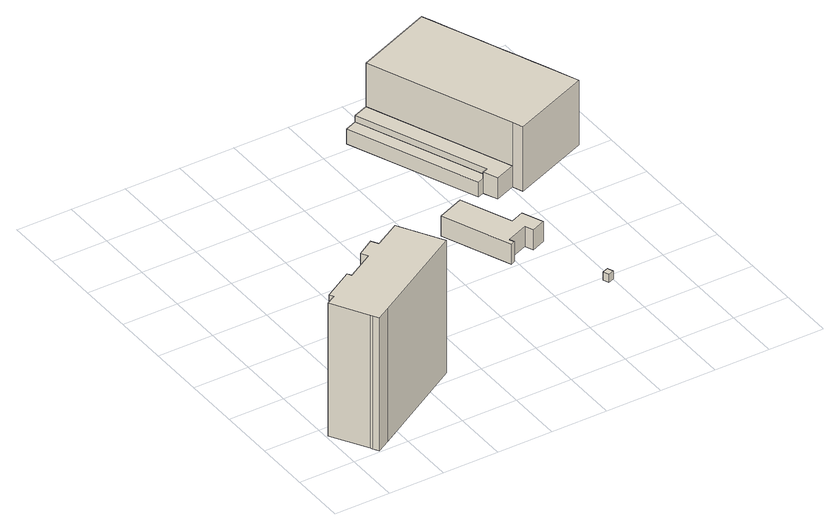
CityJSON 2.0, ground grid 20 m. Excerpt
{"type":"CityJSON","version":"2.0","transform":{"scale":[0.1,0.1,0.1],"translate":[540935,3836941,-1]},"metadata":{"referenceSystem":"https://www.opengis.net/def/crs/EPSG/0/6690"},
"CityObjects":{
"building1":{"type":"Building","attributes":{"class":"3002","measuredHeight":50.4,"BuildingDetailAttribute.specifiedBuildingCoverageRate":0.6,"BuildingDetailAttribute.surveyYear":2017,"BuildingTsunamiRiskAttribute.description":"1","BuildingTsunamiRiskAttribute.rank":"2","BuildingTsunamiRiskAttribute.depth":2.54,"BuildingHighTideRiskAttribute.description":"1","BuildingHighTideRiskAttribute.rank":"4","BuildingHighTideRiskAttribute.depth":6.04,"BuildingIDAttribute.prefecture":"27","BuildingIDAttribute.city":"27104"},"geometry":[{"type":"Solid","lod":"1","boundaries":[[[[0,1,2,3,4,5,6,7,8,9,10,11,12,13,14]],[[13,15,16,14]],[[12,17,15,13]],[[11,18,17,12]],[[10,19,18,11]],[[9,20,19,10]],[[8,21,20,9]],[[7,22,21,8]],[[6,23,22,7]],[[5,24,23,6]],[[4,25,24,5]],[[3,26,25,4]],[[2,27,26,3]],[[1,28,27,2]],[[0,29,28,1]],[[14,16,29,0]],[[15,17,18,19,20,21,22,23,24,25,26,27,28,29,16]]]]}]},
"building2":{"type":"Building","attributes":{"計測周辺長":90.46,"1/2500図郭":46,"区名":"此花区","町丁目名称":"春日出南３丁目","街区番号":2,"class":"3001","usage":"441","measuredHeight":7.6,"storeysAboveGround":2,"BuildingDetailAttribute.buildingRoofEdgeArea":302.11,"BuildingDetailAttribute.buildingStructureType":"610","BuildingDetailAttribute.buildingStructureOrgType":"2","BuildingDetailAttribute.detailedUsage":"1510","BuildingDetailAttribute.specifiedBuildingCoverageRate":0.6,"BuildingDetailAttribute.surveyYear":2017,"BuildingTsunamiRiskAttribute.description":"1","BuildingTsunamiRiskAttribute.rank":"2","BuildingTsunamiRiskAttribute.depth":1.46,"BuildingHighTideRiskAttribute.description":"1","BuildingHighTideRiskAttribute.rank":"3","BuildingHighTideRiskAttribute.depth":4.96,"BuildingIDAttribute.prefecture":"27","BuildingIDAttribute.city":"27104"},"geometry":[{"type":"Solid","lod":"1","boundaries":[[[[30,31,32,33,34,35,36,37,38,39]],[[38,40,41,39]],[[37,42,40,38]],[[36,43,42,37]],[[35,44,43,36]],[[34,45,44,35]],[[33,46,45,34]],[[32,47,46,33]],[[31,48,47,32]],[[30,49,48,31]],[[39,41,49,30]],[[40,42,43,44,45,46,47,48,49,41]]]]}]},
"building3":{"type":"Building","attributes":{"class":"3001","BuildingDetailAttribute.specifiedBuildingCoverageRate":0.6,"BuildingDetailAttribute.surveyYear":2017,"BuildingTsunamiRiskAttribute.description":"1","BuildingTsunamiRiskAttribute.rank":"2","BuildingTsunamiRiskAttribute.depth":0.61,"BuildingHighTideRiskAttribute.description":"1","BuildingHighTideRiskAttribute.rank":"3","BuildingHighTideRiskAttribute.depth":3.92,"BuildingIDAttribute.prefecture":"27","BuildingIDAttribute.city":"27104"},"geometry":[{"type":"Solid","lod":"1","boundaries":[[[[50,51,52,53]],[[52,54,55,53]],[[51,56,54,52]],[[50,57,56,51]],[[53,55,57,50]],[[54,56,57,55]]]]}]},
"building4":{"type":"Building","attributes":{"計測周辺長":131.16,"1/2500図郭":46,"区名":"此花区","町丁目名称":"春日出南３丁目","街区番号":2,"class":"3003","usage":"441","measuredHeight":5.7,"storeysAboveGround":1,"BuildingDetailAttribute.buildingRoofEdgeArea":562.03,"BuildingDetailAttribute.buildingStructureType":"610","BuildingDetailAttribute.buildingStructureOrgType":"2","BuildingDetailAttribute.detailedUsage":"1510","BuildingDetailAttribute.specifiedBuildingCoverageRate":0.6,"BuildingDetailAttribute.surveyYear":2017,"BuildingTsunamiRiskAttribute.description":"1","BuildingTsunamiRiskAttribute.rank":"2","BuildingTsunamiRiskAttribute.depth":1.67,"BuildingHighTideRiskAttribute.description":"1","BuildingHighTideRiskAttribute.rank":"4","BuildingHighTideRiskAttribute.depth":5.18,"BuildingIDAttribute.prefecture":"27","BuildingIDAttribute.city":"27104"},"geometry":[{"type":"Solid","lod":"1","boundaries":[[[[58,59,60,61,62]],[[61,63,64,62]],[[60,65,63,61]],[[59,66,65,60]],[[58,67,66,59]],[[62,64,67,58]],[[63,65,66,67,64]]]]}]},
"building5":{"type":"Building","attributes":{"計測周辺長":131.16,"1/2500図郭":46,"区名":"此花区","町丁目名称":"春日出南３丁目","街区番号":2,"class":"3001","usage":"441","measuredHeight":8,"storeysAboveGround":1,"BuildingDetailAttribute.buildingRoofEdgeArea":562.03,"BuildingDetailAttribute.buildingStructureType":"610","BuildingDetailAttribute.buildingStructureOrgType":"2","BuildingDetailAttribute.detailedUsage":"1510","BuildingDetailAttribute.specifiedBuildingCoverageRate":0.6,"BuildingDetailAttribute.surveyYear":2017,"BuildingTsunamiRiskAttribute.description":"1","BuildingTsunamiRiskAttribute.rank":"2","BuildingTsunamiRiskAttribute.depth":1.68,"BuildingHighTideRiskAttribute.description":"1","BuildingHighTideRiskAttribute.rank":"4","BuildingHighTideRiskAttribute.depth":5.18,"BuildingIDAttribute.prefecture":"27","BuildingIDAttribute.city":"27104"},"geometry":[{"type":"Solid","lod":"1","boundaries":[[[[68,69,59,58,62,70]],[[62,71,72,70]],[[58,73,71,62]],[[59,74,73,58]],[[69,75,74,59]],[[68,76,75,69]],[[70,72,76,68]],[[71,73,74,75,76,72]]]]}]},
"building6":{"type":"Building","attributes":{"計測周辺長":178.66,"1/2500図郭":46,"区名":"此花区","町丁目名称":"春日出南３丁目","街区番号":2,"class":"3002","usage":"441","measuredHeight":24.5,"storeysAboveGround":6,"BuildingDetailAttribute.buildingRoofEdgeArea":1783.96,"BuildingDetailAttribute.buildingStructureType":"603","BuildingDetailAttribute.buildingStructureOrgType":"3","BuildingDetailAttribute.detailedUsage":"1510","BuildingDetailAttribute.specifiedBuildingCoverageRate":0.6,"BuildingDetailAttribute.surveyYear":2017,"BuildingTsunamiRiskAttribute.description":"1","BuildingTsunamiRiskAttribute.rank":"2","BuildingTsunamiRiskAttribute.depth":1.86,"BuildingHighTideRiskAttribute.description":"1","BuildingHighTideRiskAttribute.rank":"4","BuildingHighTideRiskAttribute.depth":5.37,"BuildingIDAttribute.prefecture":"27","BuildingIDAttribute.city":"27104"},"geometry":[{"type":"Solid","lod":"1","boundaries":[[[[77,78,79,80,81,82,83,84,85,86,68,70,87,88,89]],[[88,90,91,89]],[[87,92,90,88]],[[70,93,92,87]],[[68,94,93,70]],[[86,95,94,68]],[[85,96,95,86]],[[84,97,96,85]],[[83,98,97,84]],[[82,99,98,83]],[[81,100,99,82]],[[80,101,100,81]],[[79,102,101,80]],[[78,103,102,79]],[[77,104,103,78]],[[89,91,104,77]],[[90,92,93,94,95,96,97,98,99,100,101,102,103,104,91]]]]}]},
"building7":{"type":"Building","attributes":{"class":"3003","measuredHeight":5,"BuildingDetailAttribute.specifiedBuildingCoverageRate":0.6,"BuildingDetailAttribute.surveyYear":2017,"BuildingTsunamiRiskAttribute.description":"1","BuildingTsunamiRiskAttribute.rank":"2","BuildingTsunamiRiskAttribute.depth":1.87,"BuildingHighTideRiskAttribute.description":"1","BuildingHighTideRiskAttribute.rank":"4","BuildingHighTideRiskAttribute.depth":5.39,"BuildingIDAttribute.prefecture":"27","BuildingIDAttribute.city":"27104"},"geometry":[{"type":"Solid","lod":"1","boundaries":[[[[105,106,107,89,88]],[[89,108,109,88]],[[107,110,108,89]],[[106,111,110,107]],[[105,112,111,106]],[[88,109,112,105]],[[108,110,111,112,109]]]]}]},
"building8":{"type":"Building","attributes":{"class":"3003","measuredHeight":4.5,"BuildingDetailAttribute.specifiedBuildingCoverageRate":0.6,"BuildingDetailAttribute.surveyYear":2017,"BuildingTsunamiRiskAttribute.description":"1","BuildingTsunamiRiskAttribute.rank":"2","BuildingTsunamiRiskAttribute.depth":1.87,"BuildingHighTideRiskAttribute.description":"1","BuildingHighTideRiskAttribute.rank":"4","BuildingHighTideRiskAttribute.depth":5.39,"BuildingIDAttribute.prefecture":"27","BuildingIDAttribute.city":"27104"},"geometry":[{"type":"Solid","lod":"1","boundaries":[[[[113,77,89,107]],[[89,114,115,107]],[[77,116,114,89]],[[113,117,116,77]],[[107,115,117,113]],[[114,116,117,115]]]]}]},
"building9":{"type":"Building","attributes":{"class":"3003","measuredHeight":3.8,"BuildingDetailAttribute.specifiedBuildingCoverageRate":0.6,"BuildingDetailAttribute.surveyYear":2017,"BuildingTsunamiRiskAttribute.description":"1","BuildingTsunamiRiskAttribute.rank":"2","BuildingTsunamiRiskAttribute.depth":1.87,"BuildingHighTideRiskAttribute.description":"1","BuildingHighTideRiskAttribute.rank":"4","BuildingHighTideRiskAttribute.depth":5.39,"BuildingIDAttribute.prefecture":"27","BuildingIDAttribute.city":"27104"},"geometry":[{"type":"Solid","lod":"1","boundaries":[[[[113,118,78,77]],[[78,119,120,77]],[[118,121,119,78]],[[113,122,121,118]],[[77,120,122,113]],[[119,121,122,120]]]]}]},
"building10":{"type":"Building","attributes":{"class":"3003","measuredHeight":3.6,"BuildingDetailAttribute.specifiedBuildingCoverageRate":0.6,"BuildingDetailAttribute.surveyYear":2017,"BuildingTsunamiRiskAttribute.description":"1","BuildingTsunamiRiskAttribute.rank":"2","BuildingTsunamiRiskAttribute.depth":1.85,"BuildingHighTideRiskAttribute.description":"1","BuildingHighTideRiskAttribute.rank":"4","BuildingHighTideRiskAttribute.depth":5.37,"BuildingIDAttribute.prefecture":"27","BuildingIDAttribute.city":"27104"},"geometry":[{"type":"Solid","lod":"1","boundaries":[[[[123,79,78,118]],[[78,124,125,118]],[[79,126,124,78]],[[123,127,126,79]],[[118,125,127,123]],[[124,126,127,125]]]]}]}
},
"vertices":[
[8,159,9],[43,179,9],[34,194,9],[142,258,9],[151,243,9],[249,301,9],[235,325,9],[298,363,9],[313,338,9],[407,393,9],[497,239,9],[145,33,9],[98,5,9],[86,26,9],[82,33,9],[86,26,513],[82,33,513],[98,5,513],[145,33,513],[497,239,513],[407,393,513],[313,338,513],[298,363,513],[235,325,513],[249,301,513],[151,243,513],[142,258,513],[34,194,513],[43,179,513],[8,159,513],
[875,851,16],[971,890,16],[1045,709,16],[1093,729,16],[1124,653,16],[1074,632,16],[1061,662,16],[983,630,16],[990,613,16],[975,606,16],[990,613,92],[975,606,92],[983,630,92],[1061,662,92],[1074,632,92],[1124,653,92],[1093,729,92],[1045,709,92],[971,890,92],[875,851,92],
[1153,362,33],[1175,371,33],[1184,350,33],[1162,340,33],[1184,350,63],[1162,340,63],[1175,371,63],[1153,362,63],
[1126,976,17],[1107,969,17],[1084,960,17],[897,1419,17],[940,1437,17],[897,1419,73],[940,1437,73],[1084,960,73],[1107,969,73],[1126,976,73],
[1201,948,17],[1128,918,17],[994,1458,17],[940,1437,97],[994,1458,97],[1126,976,97],[1107,969,97],[1128,918,97],[1201,948,97],
[1322,1452,17],[1336,1417,17],[1357,1365,17],[1372,1328,17],[1391,1280,17],[1408,1241,17],[1428,1189,17],[1445,1149,17],[1496,1023,17],[1216,910,17],[1273,1572,17],[1288,1536,17],[1301,1503,17],[1288,1536,262],[1301,1503,262],[1273,1572,262],[994,1458,262],[1201,948,262],[1216,910,262],[1496,1023,262],[1445,1149,262],[1428,1189,262],[1408,1241,262],[1391,1280,262],[1372,1328,262],[1357,1365,262],[1336,1417,262],[1322,1452,262],
[1347,1559,17],[1359,1528,17],[1360,1527,17],[1301,1503,67],[1288,1536,67],[1360,1527,67],[1359,1528,67],[1347,1559,67],
[1380,1476,17],[1301,1503,62],[1360,1527,62],[1322,1452,62],[1380,1476,62],
[1394,1441,17],[1336,1417,55],[1322,1452,55],[1394,1441,55],[1380,1476,55],
[1416,1389,17],[1336,1417,52],[1394,1441,52],[1357,1365,52],[1416,1389,52]
]}
